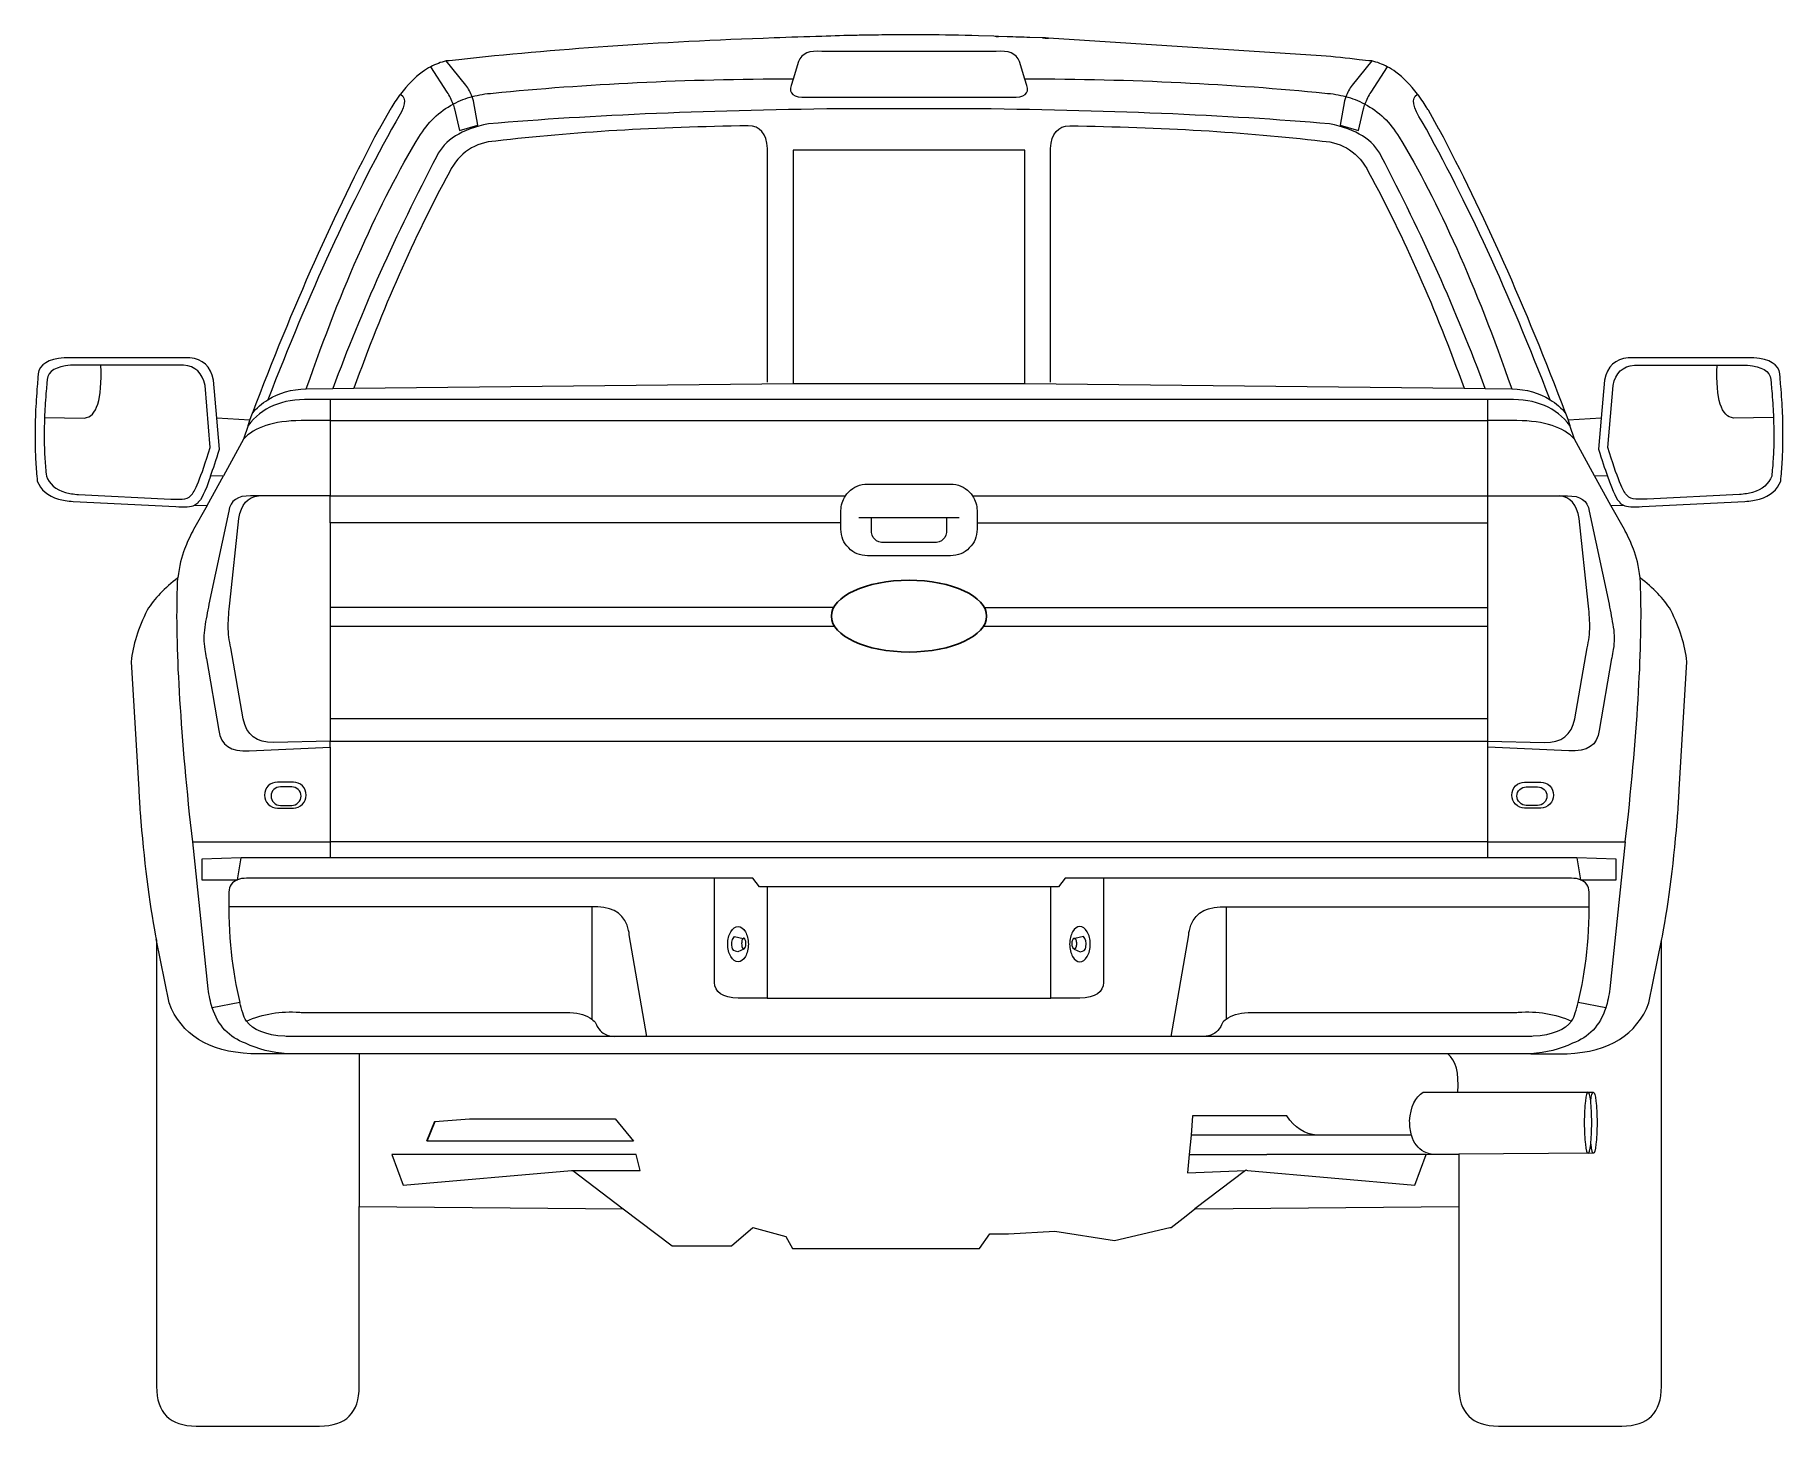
# Model space of a CAD drawing. Header units: metres. Extents: x -1211 to 1211, y 0 to 1928.
import ezdxf

# ---------------------------------------------------------------- set-up
doc = ezdxf.new("R2010")
doc.units = ezdxf.units.M
doc.layers.add('ceco.net 248', color=7, linetype='Continuous')

msp = doc.modelspace()

# ---------------------------------------------------------------- linework, layer by layer
msp.add_line((-657.1, 422.2), (-668.1, 394.8))
at = {"layer": 'ceco.net 248', "lineweight": 18}
for points in [[(160.3, 1445.2), (160.3, 1768.3), (-160.3, 1768.3), (-160.3, 1445.2)], [(-835.2, 1437.9), (-798.5, 1438.2)], [(-798.5, 1438.2), (-769.2, 1438.6)], [(-769.2, 1438.6), (-160.3, 1445.2)], [(-160.3, 1445.2), (160.3, 1445.2)], [(160.3, 1445.2), (769.2, 1438.6)], [(769.2, 1438.6), (798.5, 1438.2)], [(798.5, 1438.2), (835.2, 1437.9)], [(-802.2, 1423), (-802.2, 1393.7)], [(802.2, 1423), (-802.2, 1423)], [(802.2, 1393.7), (802.2, 1423)], [(-913.3, 1394.4), (-959.2, 1397)], [(-915.9, 1386.9), (-922.3, 1367.8)], [(-915.9, 1386.9), (-913.3, 1394.4)], [(-913.3, 1394.4), (-910.4, 1403.2)], [(-802.2, 1393.7), (-802.2, 1289.2)], [(-802.2, 1393.7), (802.2, 1393.7)], [(802.2, 1289.2), (802.2, 1393.7)], [(910.4, 1403.2), (913.3, 1394.4)], [(959.1, 1397), (913.3, 1394.4)], [(913.3, 1394.4), (915.9, 1386.9)], [(922.3, 1367.8), (915.9, 1386.9)], [(-922.3, 1367.8), (-950.2, 1317)], [(950.2, 1317), (922.3, 1367.8)], [(-972.5, 1276), (-950.2, 1317)], [(-950.2, 1317), (-967.8, 1316.7)], [(967.8, 1316.7), (950.2, 1317)], [(972.5, 1276), (950.2, 1317)], [(-802.2, 1289.2), (-901.4, 1289.2)], [(-802.2, 1252.1), (-802.2, 1289.2)], [(-802.2, 1289.2), (-88.2, 1289.2)], [(88.2, 1289.2), (802.2, 1289.2)], [(802.2, 1252.1), (802.2, 1289.2)], [(802.2, 1289.2), (901.4, 1289.2)], [(-990, 1276.3), (-972.5, 1276)], [(972.5, 1276), (990, 1276.3)], [(-802.2, 1252.1), (-802.2, 1134.6)], [(-94.3, 1252.1), (-802.2, 1252.1)], [(-52.1, 1258.7), (-69.5, 1258.7)], [(52.1, 1258.7), (-52.1, 1258.7)], [(69.5, 1258.7), (52.1, 1258.7)], [(94.3, 1252.1), (802.2, 1252.1)], [(802.2, 1134.6), (802.2, 1252.1)], [(-802.2, 1134.6), (-802.2, 1108.9)], [(-104.4, 1134.6), (-802.2, 1134.6)], [(104.3, 1134.6), (802.2, 1134.6)], [(802.2, 1108.9), (802.2, 1134.6)], [(-802.2, 1108.9), (-802.2, 980.4)], [(-802.2, 1108.9), (-103.5, 1108.9)], [(103.4, 1108.9), (802.2, 1108.9)], [(802.2, 980.4), (802.2, 1108.9)], [(-802.2, 980.4), (-802.2, 949.2)], [(802.2, 980.4), (-802.2, 980.4)], [(802.2, 949.2), (802.2, 980.4)], [(-802.2, 941.2), (-802.2, 949.2)], [(-802.2, 949.2), (802.2, 949.2)], [(802.2, 941.2), (802.2, 949.2)], [(-802.2, 941.2), (-802.2, 809.7)], [(802.2, 809.7), (802.2, 941.2)], [(-992.7, 809.7), (-802.2, 809.7)], [(-802.2, 809.7), (-802.2, 787.7)], [(802.2, 809.7), (-802.2, 809.7)], [(802.2, 787.7), (802.2, 809.7)], [(802.2, 809.7), (992.7, 809.7)], [(-925.6, 787.7), (-980.2, 785.9), (-980.2, 757.1), (-930.7, 757.1)], [(-930.7, 757.1), (-925.6, 787.7)], [(925.6, 787.7), (-925.6, 787.7)], [(930.7, 757.1), (980.2, 757.1), (980.2, 785.9), (925.6, 787.7)], [(925.6, 787.7), (930.7, 757.1)], [(-196.4, 747.2), (-207.4, 747.2), (-216.5, 759.3), (-269.7, 759.3)], [(269.7, 759.3), (216.6, 759.3), (207.4, 747.2), (196.4, 747.2)], [(-196.4, 747.2), (-196.4, 593)], [(196.4, 747.2), (-196.4, 747.2)], [(196.4, 593), (196.4, 747.2)], [(-439.7, 719.8), (-439.7, 564)], [(439.7, 719.8), (439.7, 564)], [(-229.7, 675.8), (-227.7, 675.5)], [(227.7, 675.5), (229.7, 675.8)], [(-927.4, 587.3), (-965.6, 579.8)], [(-196.4, 593), (196.4, 593)], [(965.6, 579.8), (927.4, 587.3)], [(-363.4, 540), (-408.3, 540)], [(363.4, 540), (-363.4, 540)], [(408.3, 540), (363.4, 540)], [(-761.9, 516), (-861.8, 516)], [(-761.9, 516), (-761.9, 304.5)], [(746.6, 516), (-761.9, 516)], [(861.8, 516), (746.6, 516)], [(760.4, 462.8), (941, 462.8)], [(941, 462.8), (948.3, 462.8)], [(-657.1, 422.2), (-609.3, 425.9), (-407.4, 425.9), (-381.6, 394.8), (-668.1, 394.8)], [(390.8, 403), (388.2, 376.2)], [(565.3, 403), (390.8, 403)], [(696.4, 403), (565.3, 403)], [(-494.9, 376.2), (-716.8, 376.6), (-701.2, 334.1), (-467.9, 354.2), (-465.9, 354.2)], [(-465.9, 354.2), (-372.4, 354.2), (-377.9, 376.2), (-494.9, 376.2)], [(388.2, 376.2), (385.8, 350.8), (466.3, 354.4)], [(388.2, 376.2), (494.9, 376.2)], [(467.5, 354.6), (469, 354), (701.2, 334.1), (716.7, 376.6), (712.9, 376.6)], [(494.9, 376.2), (496, 376.2)], [(712.9, 376.6), (496, 376.2)], [(716.7, 376.6), (723.7, 376.8)], [(723.7, 376.8), (761.9, 377)], [(948.3, 378.1), (761.9, 377)], [(761.9, 377), (761.9, 304.5)], [(-465.9, 354.2), (-395.9, 301)], [(466.3, 354.4), (395.9, 301), (397, 301)], [(467.5, 354.6), (466.3, 354.4)], [(-761.9, 304.5), (-395.9, 301)], [(-395.9, 301), (-328.4, 249.7), (-245.9, 249.7), (-216.5, 275.4), (-170.5, 262.6), (-161.3, 245.9), (97.5, 245.9), (112.2, 266.2), (137.9, 266.2), (202.2, 269.9), (284.8, 257.1), (361.6, 275)], [(361.6, 275), (363.2, 275.4), (384, 291.2)], [(384, 291.2), (395.9, 301)], [(397, 301), (761.9, 304.5)]]:
    msp.add_lwpolyline(points, dxfattribs=at)
at = {"layer": 'ceco.net 248'}
msp.add_ellipse((0, 1122.6), major_axis=(-107.6, 0), ratio=0.46243, dxfattribs=at)
at = {"layer": 'ceco.net 248', "lineweight": 18}
for points, knots in [([(120.8, 1926.2), (119.9, 1926.2), (118.8, 1926.2), (117.7, 1926.4), (117.7, 1926.4), (96.1, 1927.1), (96.1, 1927.1), (71.7, 1927.8), (47.5, 1928.2), (23.8, 1928.2), (21.8, 1928.2), (20, 1928.2), (18.2, 1928.2), (18.2, 1928.2), (-23.8, 1928.2), (-23.8, 1928.2), (-35.9, 1928.2), (-48.2, 1928), (-60.7, 1927.8), (-64.4, 1927.8), (-68, 1927.8), (-71.9, 1927.6), (-88, 1927.4), (-104.3, 1926.9), (-120.8, 1926.2), (-143.2, 1925.6), (-165.2, 1924.9), (-187, 1924), (-348.2, 1918.3), (-493.9, 1908.2), (-624, 1893.9), (-629.8, 1893.3), (-635.7, 1892.6), (-641.6, 1892.1)], [0, 0, 0, 0, 1, 1, 1, 2, 2, 2, 3, 3, 3, 4, 4, 4, 5, 5, 5, 6, 6, 6, 7, 7, 7, 8, 8, 8, 9, 9, 9, 10, 10, 10, 11, 11, 11, 11]), ([(123.8, 1926), (123.2, 1926.2), (122.5, 1926.2), (121.9, 1926.2), (121.6, 1926.2), (121.2, 1926.2), (120.8, 1926.2)], [0, 0, 0, 0, 1, 1, 1, 2, 2, 2, 2]), ([(185.2, 1924), (185.2, 1924), (167.4, 1924.7), (167.4, 1924.7), (157, 1925.1), (146.7, 1925.4), (136.2, 1925.6), (136.2, 1925.6), (123.8, 1926), (123.8, 1926)], [0, 0, 0, 0, 1, 1, 1, 2, 2, 2, 3, 3, 3, 3]), ([(185.2, 1924), (185.8, 1924), (186.5, 1924), (187, 1924), (189.2, 1923.8), (191.4, 1923.8), (193.4, 1923.8)], [0, 0, 0, 0, 1, 1, 1, 2, 2, 2, 2]), ([(641.6, 1892.1), (635.7, 1892.6), (629.8, 1893.3), (624, 1893.9), (606.7, 1895.9), (589.1, 1897.7), (571.3, 1899.4), (571.3, 1899.4), (193.4, 1923.8), (193.4, 1923.8)], [0, 0, 0, 0, 1, 1, 1, 2, 2, 2, 3, 3, 3, 3]), ([(-605.3, 1842.4), (-607.5, 1848.4), (-610.4, 1853.7), (-614.3, 1858.7), (-614.3, 1858.7), (-641.6, 1892.1), (-641.6, 1892.1)], [0, 0, 0, 0, 1, 1, 1, 2, 2, 2, 2]), ([(160.4, 1867.1), (160.4, 1867.1), (153.1, 1891.3), (153.1, 1891.3), (148.5, 1902.7), (137.7, 1907.3), (120.8, 1905.1), (120.8, 1905.1), (-120.8, 1905.1), (-120.8, 1905.1), (-137.7, 1907.3), (-148.5, 1902.7), (-153.1, 1891.3), (-153.1, 1891.3), (-160.4, 1867.1), (-160.4, 1867.1)], [0, 0, 0, 0, 1, 1, 1, 2, 2, 2, 3, 3, 3, 4, 4, 4, 5, 5, 5, 5]), ([(641.6, 1892.1), (641.6, 1892.1), (614.2, 1858.7), (614.2, 1858.7), (610.4, 1853.7), (607.5, 1848.4), (605.3, 1842.4)], [0, 0, 0, 0, 1, 1, 1, 2, 2, 2, 2]), ([(-662.7, 1884), (-666.7, 1882), (-670.7, 1879.4), (-674.6, 1876.7), (-685, 1869.1), (-695.1, 1858.9), (-704.8, 1846)], [0, 0, 0, 0, 1, 1, 1, 2, 2, 2, 2]), ([(-631.7, 1832.3), (-633.9, 1838), (-636.6, 1843.7), (-639.9, 1849.1), (-639.9, 1849.1), (-662.7, 1884), (-662.7, 1884)], [0, 0, 0, 0, 1, 1, 1, 2, 2, 2, 2]), ([(-160.4, 1867.1), (-309.9, 1866.6), (-448.5, 1860), (-576.3, 1847.1), (-586.6, 1846.4), (-596.3, 1844.7), (-605.3, 1842.4)], [0, 0, 0, 0, 1, 1, 1, 2, 2, 2, 2]), ([(-160.4, 1867.1), (-160.4, 1867.1), (-163.2, 1858.3), (-163.2, 1858.3), (-167, 1846.8), (-160.1, 1841.3), (-142.1, 1841.8), (-142.1, 1841.8), (142.1, 1841.8), (142.1, 1841.8), (160.1, 1841.3), (167, 1846.8), (163.2, 1858.3), (163.2, 1858.3), (160.4, 1867.1), (160.4, 1867.1)], [0, 0, 0, 0, 1, 1, 1, 2, 2, 2, 3, 3, 3, 4, 4, 4, 5, 5, 5, 5]), ([(605.3, 1842.4), (596.3, 1844.7), (586.6, 1846.4), (576.3, 1847.1), (448.5, 1860), (309.9, 1866.6), (160.4, 1867.1)], [0, 0, 0, 0, 1, 1, 1, 2, 2, 2, 2]), ([(662.7, 1884), (662.7, 1884), (639.9, 1849.1), (639.9, 1849.1), (636.6, 1843.7), (633.9, 1838), (631.7, 1832.3)], [0, 0, 0, 0, 1, 1, 1, 2, 2, 2, 2]), ([(704.8, 1846), (695.1, 1858.9), (685, 1869.1), (674.6, 1876.7), (670.7, 1879.4), (666.7, 1882), (662.7, 1884)], [0, 0, 0, 0, 1, 1, 1, 2, 2, 2, 2]), ([(-704.8, 1846), (-705.6, 1845.1), (-706.3, 1844.2), (-707, 1843.3), (-708.3, 1841.6), (-709.6, 1839.8), (-710.9, 1838), (-712.9, 1834.8), (-714.9, 1831.7), (-716.9, 1828.4), (-717.8, 1826.8), (-718.7, 1825.3), (-719.7, 1823.7), (-719.7, 1823.7), (-734.3, 1797.8), (-734.3, 1797.8), (-734.5, 1797.6), (-734.7, 1797.3), (-734.9, 1797.1), (-795.6, 1682.8), (-854.1, 1551.5), (-910.4, 1403.2)], [0, 0, 0, 0, 1, 1, 1, 2, 2, 2, 3, 3, 3, 4, 4, 4, 5, 5, 5, 6, 6, 6, 7, 7, 7, 7]), ([(-704.8, 1846), (-704.6, 1845.9), (-704.5, 1845.9), (-704.3, 1845.7), (-695.6, 1840.7), (-698, 1828.1), (-711.3, 1807.7), (-772.7, 1698.2), (-831.7, 1569.9), (-888.4, 1422.6)], [0, 0, 0, 0, 1, 1, 1, 2, 2, 2, 3, 3, 3, 3]), ([(-631.7, 1832.3), (-630.9, 1830.1), (-630.2, 1827.9), (-629.7, 1825.7), (-629.7, 1825.7), (-623.1, 1795.8), (-623.1, 1795.8), (-623.1, 1795.8), (-597.4, 1803.1), (-597.4, 1803.1), (-597.4, 1803.1), (-603.5, 1836.9), (-603.5, 1836.9), (-604, 1838.9), (-604.7, 1840.7), (-605.3, 1842.4)], [0, 0, 0, 0, 1, 1, 1, 2, 2, 2, 3, 3, 3, 4, 4, 4, 5, 5, 5, 5]), ([(605.3, 1842.4), (604.7, 1840.7), (604, 1838.9), (603.4, 1836.9), (603.4, 1836.9), (597.4, 1803.1), (597.4, 1803.1), (597.4, 1803.1), (623, 1795.8), (623, 1795.8), (623, 1795.8), (629.7, 1825.7), (629.7, 1825.7), (630.2, 1827.9), (630.9, 1830.1), (631.7, 1832.3)], [0, 0, 0, 0, 1, 1, 1, 2, 2, 2, 3, 3, 3, 4, 4, 4, 5, 5, 5, 5]), ([(888.4, 1422.6), (831.7, 1569.9), (772.7, 1698.2), (711.2, 1807.7), (698, 1828.1), (695.7, 1840.7), (704.3, 1845.7), (704.5, 1845.9), (704.7, 1845.9), (704.8, 1846)], [0, 0, 0, 0, 1, 1, 1, 2, 2, 2, 3, 3, 3, 3]), ([(910.4, 1403.2), (854.1, 1551.5), (795.6, 1682.8), (734.9, 1797.1), (734.7, 1797.3), (734.5, 1797.6), (734.4, 1797.8), (734.4, 1797.8), (719.7, 1823.7), (719.7, 1823.7), (718.8, 1825.3), (717.8, 1826.8), (716.9, 1828.4), (714.9, 1831.7), (712.9, 1834.8), (710.9, 1838), (709.6, 1839.8), (708.3, 1841.6), (707, 1843.3), (706.3, 1844.2), (705.6, 1845.1), (704.8, 1846)], [0, 0, 0, 0, 1, 1, 1, 2, 2, 2, 3, 3, 3, 4, 4, 4, 5, 5, 5, 6, 6, 6, 7, 7, 7, 7]), ([(-835.2, 1437.9), (-785.5, 1580.7), (-733.6, 1696.9), (-679.2, 1786.6), (-666.9, 1807), (-651.1, 1822.2), (-631.7, 1832.3)], [0, 0, 0, 0, 1, 1, 1, 2, 2, 2, 2]), ([(798.5, 1438.2), (758.9, 1545.2), (710.9, 1652.4), (654.4, 1760), (644, 1782.6), (620.1, 1797.4), (582.7, 1805), (440.4, 1817.1), (272.1, 1824), (77.7, 1826), (77.7, 1826), (-77.7, 1826), (-77.7, 1826), (-272.1, 1824), (-440.4, 1817.1), (-582.7, 1805), (-620.1, 1797.4), (-644, 1782.6), (-654.4, 1760), (-710.9, 1652.4), (-758.9, 1545.2), (-798.5, 1438.2)], [0, 0, 0, 0, 1, 1, 1, 2, 2, 2, 3, 3, 3, 4, 4, 4, 5, 5, 5, 6, 6, 6, 7, 7, 7, 7]), ([(631.7, 1832.3), (651.1, 1822.2), (666.9, 1807), (679.2, 1786.6), (733.6, 1696.9), (785.5, 1580.7), (835.2, 1437.9)], [0, 0, 0, 0, 1, 1, 1, 2, 2, 2, 2]), ([(-196.2, 1446.9), (-196.2, 1446.9), (-196.2, 1771), (-196.2, 1771), (-197.5, 1791.6), (-206.5, 1802), (-222.8, 1802.2), (-349.1, 1800.6), (-465.7, 1793.6), (-572.6, 1781.1), (-601.6, 1779.3), (-623.1, 1765), (-637, 1738), (-686, 1647.8), (-729.9, 1548.1), (-769.2, 1438.6)], [0, 0, 0, 0, 1, 1, 1, 2, 2, 2, 3, 3, 3, 4, 4, 4, 5, 5, 5, 5]), ([(196.2, 1446.9), (196.2, 1446.9), (196.2, 1771), (196.2, 1771), (197.5, 1791.6), (206.5, 1802), (222.8, 1802.2), (349.1, 1800.6), (465.7, 1793.6), (572.6, 1781.1), (601.6, 1779.3), (623, 1765), (637, 1738), (685.9, 1647.8), (729.9, 1548.1), (769.2, 1438.6)], [0, 0, 0, 0, 1, 1, 1, 2, 2, 2, 3, 3, 3, 4, 4, 4, 5, 5, 5, 5]), ([(-959.2, 1397), (-959.2, 1397), (-963.7, 1449.6), (-963.7, 1449.6), (-967.6, 1468.9), (-978.6, 1479.1), (-996.8, 1480.8), (-996.8, 1480.8), (-1162.1, 1480.8), (-1162.1, 1480.8), (-1168.2, 1480.8), (-1173.7, 1480.4), (-1178.6, 1479.7), (-1198.2, 1476.8), (-1207.8, 1467.9), (-1207.1, 1453.3), (-1207.4, 1449.2), (-1207.8, 1445.2), (-1208.1, 1441.4), (-1209.2, 1428.7), (-1210, 1416.2), (-1210.5, 1404.3), (-1211.1, 1390.6), (-1211.3, 1377.4), (-1211.1, 1364.7), (-1211.1, 1355), (-1210.7, 1345.5), (-1210.1, 1336.3), (-1209.6, 1327.3), (-1208.9, 1318.5), (-1208, 1309.9), (-1203.4, 1297.6), (-1193.7, 1289.4), (-1178.6, 1284.9), (-1172.8, 1283.3), (-1166, 1282.2), (-1158.5, 1281.7), (-1158.5, 1281.7), (-1016.2, 1274.5), (-1016.2, 1274.5), (-1003.9, 1273.6), (-995.1, 1274.3), (-990, 1276.3)], [0, 0, 0, 0, 1, 1, 1, 2, 2, 2, 3, 3, 3, 4, 4, 4, 5, 5, 5, 6, 6, 6, 7, 7, 7, 8, 8, 8, 9, 9, 9, 10, 10, 10, 11, 11, 11, 12, 12, 12, 13, 13, 13, 14, 14, 14, 14]), ([(990, 1276.3), (995.1, 1274.3), (1003.9, 1273.6), (1016.2, 1274.5), (1016.2, 1274.5), (1158.5, 1281.7), (1158.5, 1281.7), (1166, 1282.2), (1172.8, 1283.3), (1178.6, 1284.9), (1193.7, 1289.4), (1203.4, 1297.6), (1208, 1309.9), (1208.9, 1318.5), (1209.6, 1327.3), (1210.2, 1336.3), (1210.7, 1345.5), (1211.1, 1355), (1211.1, 1364.7), (1211.3, 1377.4), (1211.1, 1390.6), (1210.6, 1404.3), (1210, 1416.2), (1209.2, 1428.7), (1208.2, 1441.4), (1207.8, 1445.2), (1207.4, 1449.2), (1207.1, 1453.3), (1207.8, 1467.9), (1198.2, 1476.8), (1178.6, 1479.7), (1173.7, 1480.4), (1168.2, 1480.8), (1162.1, 1480.8), (1162.1, 1480.8), (996.7, 1480.8), (996.7, 1480.8), (978.6, 1479.1), (967.6, 1468.9), (963.7, 1449.6), (963.7, 1449.6), (959.1, 1397), (959.1, 1397)], [0, 0, 0, 0, 1, 1, 1, 2, 2, 2, 3, 3, 3, 4, 4, 4, 5, 5, 5, 6, 6, 6, 7, 7, 7, 8, 8, 8, 9, 9, 9, 10, 10, 10, 11, 11, 11, 12, 12, 12, 13, 13, 13, 14, 14, 14, 14]), ([(-1197.9, 1398.1), (-1198.4, 1386.9), (-1198.6, 1376.3), (-1198.4, 1366), (-1198.4, 1357.2), (-1198.1, 1348.6), (-1197.5, 1340.3), (-1197, 1332.3), (-1196.4, 1324.4), (-1195.5, 1316.7), (-1191.5, 1305.7), (-1182.7, 1298.2), (-1169.1, 1294.1), (-1163.8, 1292.6), (-1157.7, 1291.7), (-1150.9, 1291.2), (-1150.9, 1291.2), (-1022.9, 1284.8), (-1022.9, 1284.8), (-1006.3, 1283.7), (-996.9, 1285.5), (-994.9, 1290.5), (-990.3, 1292.8), (-981.3, 1314.8), (-968.3, 1356.5), (-968.3, 1356.5), (-975.6, 1442.5), (-975.6, 1442.5), (-979.1, 1459.7), (-989.1, 1469.1), (-1005.3, 1470.5), (-1005.3, 1470.5), (-1119.8, 1470.5), (-1119.8, 1470.5)], [0, 0, 0, 0, 1, 1, 1, 2, 2, 2, 3, 3, 3, 4, 4, 4, 5, 5, 5, 6, 6, 6, 7, 7, 7, 8, 8, 8, 9, 9, 9, 10, 10, 10, 11, 11, 11, 11]), ([(-1197.9, 1398.1), (-1197.9, 1398.1), (-1142.7, 1397.2), (-1142.7, 1397.2), (-1125.8, 1398.6), (-1118.1, 1423), (-1119.8, 1470.5)], [0, 0, 0, 0, 1, 1, 1, 2, 2, 2, 2]), ([(-1119.8, 1470.5), (-1119.8, 1470.5), (-1154.2, 1470.5), (-1154.2, 1470.5), (-1159.7, 1470.5), (-1164.7, 1470.2), (-1169.1, 1469.4), (-1186.9, 1466.8), (-1195.3, 1459), (-1194.8, 1445.7), (-1194.9, 1442.1), (-1195.3, 1438.4), (-1195.7, 1434.9), (-1196.6, 1423.4), (-1197.3, 1412.4), (-1197.9, 1401.6), (-1197.9, 1400.3), (-1197.9, 1399.2), (-1197.9, 1398.1)], [0, 0, 0, 0, 1, 1, 1, 2, 2, 2, 3, 3, 3, 4, 4, 4, 5, 5, 5, 6, 6, 6, 6]), ([(1197.9, 1398.1), (1198.4, 1386.9), (1198.6, 1376.3), (1198.4, 1366), (1198.4, 1357.2), (1198.1, 1348.6), (1197.5, 1340.3), (1197, 1332.3), (1196.4, 1324.4), (1195.5, 1316.7), (1191.4, 1305.7), (1182.7, 1298.2), (1169.1, 1294.1), (1163.8, 1292.6), (1157.7, 1291.7), (1150.9, 1291.2), (1150.9, 1291.2), (1022.9, 1284.8), (1022.9, 1284.8), (1006.3, 1283.7), (996.9, 1285.5), (994.9, 1290.5), (990.3, 1292.8), (981.3, 1314.8), (968.3, 1356.5), (968.3, 1356.5), (975.7, 1442.5), (975.7, 1442.5), (979.1, 1459.7), (989, 1469.1), (1005.4, 1470.5), (1005.4, 1470.5), (1119.8, 1470.5), (1119.8, 1470.5)], [0, 0, 0, 0, 1, 1, 1, 2, 2, 2, 3, 3, 3, 4, 4, 4, 5, 5, 5, 6, 6, 6, 7, 7, 7, 8, 8, 8, 9, 9, 9, 10, 10, 10, 11, 11, 11, 11]), ([(1197.9, 1398.1), (1197.9, 1398.1), (1142.7, 1397.2), (1142.7, 1397.2), (1125.8, 1398.6), (1118.1, 1423), (1119.8, 1470.5)], [0, 0, 0, 0, 1, 1, 1, 2, 2, 2, 2]), ([(1119.8, 1470.5), (1119.8, 1470.5), (1154.3, 1470.5), (1154.3, 1470.5), (1159.7, 1470.5), (1164.7, 1470.2), (1169.1, 1469.4), (1186.9, 1466.8), (1195.3, 1459), (1194.8, 1445.7), (1194.9, 1442.1), (1195.3, 1438.4), (1195.7, 1434.9), (1196.6, 1423.4), (1197.3, 1412.4), (1197.9, 1401.6), (1197.9, 1400.3), (1197.9, 1399.2), (1197.9, 1398.1)], [0, 0, 0, 0, 1, 1, 1, 2, 2, 2, 3, 3, 3, 4, 4, 4, 5, 5, 5, 6, 6, 6, 6]), ([(-802.2, 1423), (-802.2, 1423), (-830.8, 1423), (-830.8, 1423), (-868.8, 1423.6), (-897.2, 1411.7), (-915.9, 1386.9)], [0, 0, 0, 0, 1, 1, 1, 2, 2, 2, 2]), ([(915.9, 1386.9), (897.2, 1411.7), (868.8, 1423.6), (830.8, 1423), (830.8, 1423), (802.2, 1423), (802.2, 1423)], [0, 0, 0, 0, 1, 1, 1, 2, 2, 2, 2]), ([(-967.8, 1316.7), (-964.3, 1326.9), (-960.1, 1339.4), (-955.5, 1354.1), (-955.5, 1354.1), (-959.2, 1397), (-959.2, 1397)], [0, 0, 0, 0, 1, 1, 1, 2, 2, 2, 2]), ([(-802.2, 1393.7), (-802.2, 1393.7), (-842.5, 1393.7), (-842.5, 1393.7), (-880.9, 1393.3), (-907.4, 1384.7), (-922.3, 1367.8)], [0, 0, 0, 0, 1, 1, 1, 2, 2, 2, 2]), ([(922.3, 1367.8), (907.4, 1384.7), (880.8, 1393.3), (842.5, 1393.7), (842.5, 1393.7), (802.2, 1393.7), (802.2, 1393.7)], [0, 0, 0, 0, 1, 1, 1, 2, 2, 2, 2]), ([(959.1, 1397), (959.1, 1397), (955.5, 1354.1), (955.5, 1354.1), (960.1, 1339.4), (964.3, 1326.9), (967.8, 1316.7)], [0, 0, 0, 0, 1, 1, 1, 2, 2, 2, 2]), ([(-967.8, 1316.7), (-975.6, 1294.5), (-981.5, 1282.4), (-985, 1280.7), (-985.7, 1278.9), (-987.4, 1277.4), (-990, 1276.3)], [0, 0, 0, 0, 1, 1, 1, 2, 2, 2, 2]), ([(967.8, 1316.7), (975.7, 1294.5), (981.5, 1282.4), (985, 1280.7), (985.8, 1278.9), (987.4, 1277.4), (990, 1276.3)], [0, 0, 0, 0, 1, 1, 1, 2, 2, 2, 2]), ([(-901.4, 1289.2), (-901.4, 1289.2), (-912.4, 1289.2), (-912.4, 1289.2), (-930.4, 1289.9), (-940.5, 1282.8), (-942.6, 1267.9), (-942.6, 1267.9), (-970.1, 1139.2), (-970.1, 1139.2), (-972.3, 1128.4), (-974.4, 1117.7), (-976, 1107.1), (-977.6, 1097), (-977.6, 1086.9), (-976, 1076.5), (-975.5, 1072.6), (-974.7, 1068.8), (-973.8, 1064.9), (-973.8, 1064.6), (-973.8, 1064.2), (-973.6, 1063.8), (-973.6, 1063.8), (-956.4, 964.1), (-956.4, 964.1), (-954, 943.7), (-940.1, 934.4), (-914.2, 935.7), (-914.2, 935.7), (-802.2, 941.2), (-802.2, 941.2)], [0, 0, 0, 0, 1, 1, 1, 2, 2, 2, 3, 3, 3, 4, 4, 4, 5, 5, 5, 6, 6, 6, 7, 7, 7, 8, 8, 8, 9, 9, 9, 10, 10, 10, 10]), ([(-802.2, 949.2), (-802.2, 949.2), (-880.3, 947.4), (-880.3, 947.4), (-904.3, 946.8), (-918.3, 957.9), (-922.5, 980.4), (-922.5, 980.4), (-939.7, 1078.7), (-939.7, 1078.7), (-942.1, 1088.2), (-943.4, 1098.3), (-943.4, 1108.9), (-943.2, 1119), (-942.6, 1129.7), (-941.4, 1140.5), (-941.4, 1140.5), (-928.9, 1257.8), (-928.9, 1257.8), (-925.4, 1277.4), (-916.2, 1287.9), (-901.4, 1289.2)], [0, 0, 0, 0, 1, 1, 1, 2, 2, 2, 3, 3, 3, 4, 4, 4, 5, 5, 5, 6, 6, 6, 7, 7, 7, 7]), ([(-94.3, 1252.1), (-94.3, 1252.1), (-94.3, 1268.8), (-94.3, 1268.8), (-94.3, 1276.3), (-92.2, 1283.1), (-88.2, 1289.2)], [0, 0, 0, 0, 1, 1, 1, 2, 2, 2, 2]), ([(-88.2, 1289.2), (-86.9, 1291.2), (-85.2, 1293), (-83.6, 1294.9), (-76.5, 1302), (-67.7, 1305.5), (-57.6, 1305.5), (-57.6, 1305.5), (57.6, 1305.5), (57.6, 1305.5), (67.7, 1305.5), (76.5, 1302), (83.6, 1294.9), (85.3, 1293), (86.9, 1291.2), (88.2, 1289.2)], [0, 0, 0, 0, 1, 1, 1, 2, 2, 2, 3, 3, 3, 4, 4, 4, 5, 5, 5, 5]), ([(88.2, 1289.2), (92.2, 1283.1), (94.3, 1276.3), (94.3, 1268.8), (94.3, 1268.8), (94.3, 1252.1), (94.3, 1252.1)], [0, 0, 0, 0, 1, 1, 1, 2, 2, 2, 2]), ([(901.4, 1289.2), (901.4, 1289.2), (912.4, 1289.2), (912.4, 1289.2), (930.4, 1289.9), (940.5, 1282.8), (942.6, 1267.9), (942.6, 1267.9), (970.1, 1139.2), (970.1, 1139.2), (972.3, 1128.4), (974.3, 1117.7), (976, 1107.1), (977.7, 1097), (977.7, 1086.9), (976, 1076.5), (975.5, 1072.6), (974.7, 1068.8), (973.8, 1064.9), (973.8, 1064.6), (973.8, 1064.2), (973.6, 1063.8), (973.6, 1063.8), (956.4, 964.1), (956.4, 964.1), (954, 943.7), (940.1, 934.4), (914.2, 935.7), (914.2, 935.7), (802.2, 941.2), (802.2, 941.2)], [0, 0, 0, 0, 1, 1, 1, 2, 2, 2, 3, 3, 3, 4, 4, 4, 5, 5, 5, 6, 6, 6, 7, 7, 7, 8, 8, 8, 9, 9, 9, 10, 10, 10, 10]), ([(802.2, 949.2), (802.2, 949.2), (880.3, 947.4), (880.3, 947.4), (904.3, 946.8), (918.3, 957.9), (922.5, 980.4), (922.5, 980.4), (939.7, 1078.7), (939.7, 1078.7), (942.1, 1088.2), (943.4, 1098.3), (943.4, 1108.9), (943.2, 1119), (942.6, 1129.7), (941.4, 1140.5), (941.4, 1140.5), (928.9, 1257.8), (928.9, 1257.8), (925.4, 1277.4), (916.2, 1287.9), (901.4, 1289.2)], [0, 0, 0, 0, 1, 1, 1, 2, 2, 2, 3, 3, 3, 4, 4, 4, 5, 5, 5, 6, 6, 6, 7, 7, 7, 7]), ([(-972.5, 1276), (-972.5, 1276), (-991.4, 1242.8), (-991.4, 1242.8), (-992, 1241.9), (-992.3, 1241.1), (-992.5, 1240.6), (-997.1, 1232), (-1000.8, 1223.6), (-1003.9, 1215.6), (-1008.1, 1205.2), (-1011.2, 1192), (-1013.2, 1175.7)], [0, 0, 0, 0, 1, 1, 1, 2, 2, 2, 3, 3, 3, 4, 4, 4, 4]), ([(1013.2, 1175.7), (1011.2, 1192), (1008.1, 1205.2), (1003.9, 1215.6), (1000.8, 1223.6), (997.1, 1232), (992.5, 1240.6), (992.3, 1241.1), (992, 1241.9), (991.4, 1242.8), (991.4, 1242.8), (972.5, 1276), (972.5, 1276)], [0, 0, 0, 0, 1, 1, 1, 2, 2, 2, 3, 3, 3, 4, 4, 4, 4]), ([(94.3, 1252.1), (94.3, 1252.1), (94.3, 1243), (94.3, 1243), (94.3, 1232.9), (90.8, 1224.3), (83.6, 1217.1), (76.5, 1210), (67.7, 1206.3), (57.6, 1206.3), (57.6, 1206.3), (-57.6, 1206.3), (-57.6, 1206.3), (-67.7, 1206.3), (-76.5, 1210), (-83.6, 1217.1), (-90.8, 1224.3), (-94.3, 1232.9), (-94.3, 1243), (-94.3, 1243), (-94.3, 1252.1), (-94.3, 1252.1)], [0, 0, 0, 0, 1, 1, 1, 2, 2, 2, 3, 3, 3, 4, 4, 4, 5, 5, 5, 6, 6, 6, 7, 7, 7, 7]), ([(52.1, 1258.7), (52.1, 1258.7), (52.1, 1243), (52.1, 1243), (52.1, 1230.7), (46, 1224.6), (33.7, 1224.6), (33.7, 1224.6), (-33.7, 1224.6), (-33.7, 1224.6), (-46, 1224.6), (-52.1, 1230.7), (-52.1, 1243), (-52.1, 1243), (-52.1, 1258.7), (-52.1, 1258.7)], [0, 0, 0, 0, 1, 1, 1, 2, 2, 2, 3, 3, 3, 4, 4, 4, 5, 5, 5, 5]), ([(-1013.2, 1175.7), (-1031.6, 1161.7), (-1045.7, 1146.9), (-1055.6, 1130.9), (-1068.4, 1106), (-1075.8, 1082.2), (-1077.8, 1059.4), (-1077.8, 1059.4), (-1067.5, 882.3), (-1067.5, 882.3), (-1067, 871.5), (-1066.2, 860.8), (-1065.5, 850.4), (-1060.4, 784.4), (-1053.2, 727.2), (-1044, 678.8), (-1044, 678.8), (-1043.3, 675.3), (-1043.3, 675.3)], [0, 0, 0, 0, 1, 1, 1, 2, 2, 2, 3, 3, 3, 4, 4, 4, 5, 5, 5, 6, 6, 6, 6]), ([(-992.7, 809.7), (-992.7, 809.7), (-996.9, 848.2), (-996.9, 848.2), (-1011.8, 992.7), (-1017.1, 1101.8), (-1013.2, 1175.7)], [0, 0, 0, 0, 1, 1, 1, 2, 2, 2, 2]), ([(992.7, 809.7), (992.7, 809.7), (996.9, 848.2), (996.9, 848.2), (1011.8, 992.7), (1017.1, 1101.8), (1013.2, 1175.7)], [0, 0, 0, 0, 1, 1, 1, 2, 2, 2, 2]), ([(1043.3, 675.3), (1043.3, 675.3), (1044, 678.8), (1044, 678.8), (1053.2, 727.2), (1060.4, 784.4), (1065.5, 850.4), (1066.2, 860.8), (1067, 871.5), (1067.5, 882.3), (1067.5, 882.3), (1077.8, 1059.4), (1077.8, 1059.4), (1075.8, 1082.2), (1068.4, 1106), (1055.6, 1130.9), (1045.7, 1146.9), (1031.6, 1161.7), (1013.2, 1175.7)], [0, 0, 0, 0, 1, 1, 1, 2, 2, 2, 3, 3, 3, 4, 4, 4, 5, 5, 5, 6, 6, 6, 6]), ([(-853.2, 892.4), (-848.2, 892.4), (-844.2, 890.7), (-840.7, 887.3), (-837.2, 883.8), (-835.4, 879.6), (-835.4, 874.6), (-835.4, 874.6), (-835.4, 874.4), (-835.4, 874.4), (-835.4, 869.5), (-837.2, 865.4), (-840.7, 861.9), (-844.2, 858.5), (-848.2, 856.6), (-853.2, 856.6), (-853.2, 856.6), (-875.3, 856.6), (-875.3, 856.6), (-880.3, 856.6), (-884.5, 858.5), (-888, 861.9), (-891.5, 865.4), (-893.1, 869.5), (-893.1, 874.4), (-893.1, 874.4), (-893.1, 874.6), (-893.1, 874.6), (-893.1, 879.6), (-891.5, 883.8), (-888, 887.3), (-884.5, 890.7), (-880.3, 892.4), (-875.3, 892.4), (-875.3, 892.4), (-853.2, 892.4), (-853.2, 892.4), (-853.2, 892.4), (-853.2, 892.4), (-853.2, 892.4)], [0, 0, 0, 0, 1, 1, 1, 2, 2, 2, 3, 3, 3, 4, 4, 4, 5, 5, 5, 6, 6, 6, 7, 7, 7, 8, 8, 8, 9, 9, 9, 10, 10, 10, 11, 11, 11, 12, 12, 12, 13, 13, 13, 13]), ([(-855.4, 886), (-851.9, 886), (-848.8, 884.7), (-846.4, 882.3), (-843.8, 879.7), (-842.5, 876.6), (-842.5, 873.1), (-842.5, 869.7), (-843.8, 866.5), (-846.4, 864.2), (-848.8, 861.6), (-851.9, 860.3), (-855.4, 860.3), (-855.4, 860.3), (-871.1, 860.3), (-871.1, 860.3), (-874.6, 860.3), (-877.7, 861.6), (-880.3, 864.2), (-882.7, 866.5), (-884, 869.7), (-884, 873.1), (-884, 876.6), (-882.7, 879.7), (-880.3, 882.3), (-877.7, 884.7), (-874.6, 886), (-871.1, 886), (-871.1, 886), (-855.4, 886), (-855.4, 886), (-855.4, 886), (-855.4, 886), (-855.4, 886)], [0, 0, 0, 0, 1, 1, 1, 2, 2, 2, 3, 3, 3, 4, 4, 4, 5, 5, 5, 6, 6, 6, 7, 7, 7, 8, 8, 8, 9, 9, 9, 10, 10, 10, 11, 11, 11, 11]), ([(840.7, 887.3), (837.2, 883.8), (835.4, 879.6), (835.4, 874.6), (835.4, 874.6), (835.4, 874.4), (835.4, 874.4), (835.4, 869.5), (837.2, 865.4), (840.7, 861.9), (844.2, 858.5), (848.2, 856.6), (853.1, 856.6), (853.1, 856.6), (875.4, 856.6), (875.4, 856.6), (880.3, 856.6), (884.5, 858.5), (888, 861.9), (891.5, 865.4), (893.1, 869.5), (893.1, 874.4), (893.1, 874.4), (893.1, 874.6), (893.1, 874.6), (893.1, 879.6), (891.5, 883.8), (888, 887.3), (884.5, 890.7), (880.3, 892.4), (875.4, 892.4), (875.4, 892.4), (853.1, 892.4), (853.1, 892.4), (848.2, 892.4), (844.2, 890.7), (840.7, 887.3), (840.7, 887.3), (840.7, 887.3), (840.7, 887.3)], [0, 0, 0, 0, 1, 1, 1, 2, 2, 2, 3, 3, 3, 4, 4, 4, 5, 5, 5, 6, 6, 6, 7, 7, 7, 8, 8, 8, 9, 9, 9, 10, 10, 10, 11, 11, 11, 12, 12, 12, 13, 13, 13, 13]), ([(855.4, 860.3), (855.4, 860.3), (871.1, 860.3), (871.1, 860.3), (874.6, 860.3), (877.7, 861.6), (880.3, 864.2), (882.7, 866.5), (884, 869.7), (884, 873.1), (884, 876.6), (882.7, 879.7), (880.3, 882.3), (877.7, 884.7), (874.6, 886), (871.1, 886), (871.1, 886), (855.4, 886), (855.4, 886), (851.9, 886), (848.8, 884.7), (846.4, 882.3), (843.8, 879.7), (842.5, 876.6), (842.5, 873.1), (842.5, 869.7), (843.8, 866.5), (846.4, 864.2), (848.8, 861.6), (851.9, 860.3), (855.4, 860.3), (855.4, 860.3), (855.4, 860.3), (855.4, 860.3)], [0, 0, 0, 0, 1, 1, 1, 2, 2, 2, 3, 3, 3, 4, 4, 4, 5, 5, 5, 6, 6, 6, 7, 7, 7, 8, 8, 8, 9, 9, 9, 10, 10, 10, 11, 11, 11, 11]), ([(-965.6, 579.8), (-968.1, 587.7), (-970, 596.4), (-971.1, 606), (-971.1, 606), (-992.7, 809.7), (-992.7, 809.7)], [0, 0, 0, 0, 1, 1, 1, 2, 2, 2, 2]), ([(992.7, 809.7), (992.7, 809.7), (971.1, 606), (971.1, 606), (970, 596.4), (968.1, 587.7), (965.6, 579.8)], [0, 0, 0, 0, 1, 1, 1, 2, 2, 2, 2]), ([(-930.7, 757.1), (-938.1, 754.3), (-942.1, 748.6), (-942.6, 740), (-943.4, 680.4), (-938.2, 629.4), (-927.4, 587.3)], [0, 0, 0, 0, 1, 1, 1, 2, 2, 2, 2]), ([(-269.7, 759.3), (-269.7, 759.3), (-917.9, 759.3), (-917.9, 759.3), (-922.8, 759.3), (-927.2, 758.5), (-930.7, 757.1)], [0, 0, 0, 0, 1, 1, 1, 2, 2, 2, 2]), ([(-196.4, 593), (-196.4, 593), (-236.7, 593), (-236.7, 593), (-258.2, 593.9), (-269.2, 601.2), (-269.7, 615), (-269.7, 615), (-269.7, 759.3), (-269.7, 759.3)], [0, 0, 0, 0, 1, 1, 1, 2, 2, 2, 3, 3, 3, 3]), ([(269.7, 759.3), (269.7, 759.3), (269.7, 615), (269.7, 615), (269.2, 601.2), (258.2, 593.9), (236.7, 593), (236.7, 593), (196.4, 593), (196.4, 593)], [0, 0, 0, 0, 1, 1, 1, 2, 2, 2, 3, 3, 3, 3]), ([(930.7, 757.1), (927.2, 758.5), (922.8, 759.3), (917.9, 759.3), (917.9, 759.3), (269.7, 759.3), (269.7, 759.3)], [0, 0, 0, 0, 1, 1, 1, 2, 2, 2, 2]), ([(927.4, 587.3), (938.2, 629.4), (943.4, 680.4), (942.6, 740), (942.1, 748.6), (938.1, 754.3), (930.7, 757.1)], [0, 0, 0, 0, 1, 1, 1, 2, 2, 2, 2]), ([(-363.4, 540), (-363.4, 540), (-387.6, 680.8), (-387.6, 680.8), (-387.8, 683), (-388.2, 685), (-388.5, 687), (-393.1, 707.8), (-407.4, 718.6), (-431.3, 719.8), (-431.3, 719.8), (-942.7, 719.7), (-942.7, 719.7)], [0, 0, 0, 0, 1, 1, 1, 2, 2, 2, 3, 3, 3, 4, 4, 4, 4]), ([(363.4, 540), (363.4, 540), (387.6, 680.8), (387.6, 680.8), (387.8, 683), (388.2, 685), (388.5, 687), (393.1, 707.8), (407.4, 718.6), (431.3, 719.8), (431.3, 719.8), (942.7, 719.5), (942.7, 719.5)], [0, 0, 0, 0, 1, 1, 1, 2, 2, 2, 3, 3, 3, 4, 4, 4, 4]), ([(-251.2, 668), (-251.2, 661.2), (-249.8, 655.5), (-247, 650.7), (-244.2, 646), (-240.7, 643.6), (-236.9, 643.6), (-233, 643.6), (-229.6, 646), (-226.8, 650.7), (-224.1, 655.5), (-222.6, 661.2), (-222.6, 668), (-222.6, 674.7), (-224.1, 680.4), (-226.8, 685.2), (-229.6, 689.9), (-233, 692.3), (-236.9, 692.3), (-240.7, 692.3), (-244.2, 689.9), (-247, 685.2), (-249.8, 680.4), (-251.2, 674.7), (-251.2, 668), (-251.2, 668), (-251.2, 668), (-251.2, 668)], [0, 0, 0, 0, 1, 1, 1, 2, 2, 2, 3, 3, 3, 4, 4, 4, 5, 5, 5, 6, 6, 6, 7, 7, 7, 8, 8, 8, 9, 9, 9, 9]), ([(-229, 661.2), (-229, 661.2), (-237.1, 657.5), (-237.1, 657.5), (-242.2, 657.7), (-244.8, 659.9), (-245, 663.9), (-246.3, 670.7), (-245.2, 675.5), (-241.7, 678.6), (-241.7, 678.6), (-229.7, 675.8), (-229.7, 675.8)], [0, 0, 0, 0, 1, 1, 1, 2, 2, 2, 3, 3, 3, 4, 4, 4, 4]), ([(226.8, 685.2), (229.6, 689.9), (233, 692.3), (236.9, 692.3), (240.8, 692.3), (244.2, 689.9), (247, 685.2), (249.7, 680.4), (251.2, 674.7), (251.2, 668), (251.2, 661.2), (249.7, 655.5), (247, 650.7), (244.2, 646), (240.8, 643.6), (236.9, 643.6), (233, 643.6), (229.6, 646), (226.8, 650.7), (224.1, 655.5), (222.6, 661.2), (222.6, 668), (222.6, 674.7), (224.1, 680.4), (226.8, 685.2), (226.8, 685.2), (226.8, 685.2), (226.8, 685.2)], [0, 0, 0, 0, 1, 1, 1, 2, 2, 2, 3, 3, 3, 4, 4, 4, 5, 5, 5, 6, 6, 6, 7, 7, 7, 8, 8, 8, 9, 9, 9, 9]), ([(229, 661.2), (229, 661.2), (237.1, 657.5), (237.1, 657.5), (242.2, 657.7), (244.8, 659.9), (245, 663.9), (246.2, 670.7), (245.1, 675.5), (241.7, 678.6), (241.7, 678.6), (229.7, 675.8), (229.7, 675.8)], [0, 0, 0, 0, 1, 1, 1, 2, 2, 2, 3, 3, 3, 4, 4, 4, 4]), ([(-861.8, 516), (-861.8, 516), (-912.2, 516), (-912.2, 516), (-970.7, 518.9), (-1008.5, 542.4), (-1025.5, 586.5), (-1025.5, 586.5), (-1043.3, 675.3), (-1043.3, 675.3)], [0, 0, 0, 0, 1, 1, 1, 2, 2, 2, 3, 3, 3, 3]), ([(-1043.3, 675.3), (-1043.1, 674), (-1043, 672.9), (-1042.7, 671.8), (-1042.7, 671.8), (-1042.7, 55), (-1042.7, 55), (-1042.7, 18.3), (-1024.4, 0), (-987.7, 0), (-987.7, 0), (-816.9, 0), (-816.9, 0), (-780.2, 0), (-761.9, 18.3), (-761.9, 55), (-761.9, 55), (-761.9, 304.5), (-761.9, 304.5)], [0, 0, 0, 0, 1, 1, 1, 2, 2, 2, 3, 3, 3, 4, 4, 4, 5, 5, 5, 6, 6, 6, 6]), ([(-229.7, 675.8), (-230.3, 675.7), (-230.9, 674.9), (-231.2, 674), (-231.8, 672.5), (-231.9, 670.7), (-231.9, 668.7), (-231.9, 666.7), (-231.8, 664.8), (-231.2, 663.4), (-230.7, 661.9), (-229.9, 661.2), (-229, 661.2)], [0, 0, 0, 0, 1, 1, 1, 2, 2, 2, 3, 3, 3, 4, 4, 4, 4]), ([(-227.7, 675.5), (-228.1, 676), (-228.5, 676.2), (-229, 676.2), (-229.2, 676.2), (-229.6, 676), (-229.7, 675.8)], [0, 0, 0, 0, 1, 1, 1, 2, 2, 2, 2]), ([(-229, 661.2), (-228.1, 661.2), (-227.6, 661.9), (-227, 663.4), (-226.4, 664.8), (-226.1, 666.7), (-226.1, 668.7), (-226.1, 670.7), (-226.4, 672.5), (-227, 674), (-227.2, 674.5), (-227.6, 675.1), (-227.7, 675.5)], [0, 0, 0, 0, 1, 1, 1, 2, 2, 2, 3, 3, 3, 4, 4, 4, 4]), ([(229, 661.2), (228.1, 661.2), (227.6, 661.9), (227, 663.4), (226.4, 664.8), (226.1, 666.7), (226.1, 668.7), (226.1, 670.7), (226.4, 672.5), (227, 674), (227.2, 674.5), (227.6, 675.1), (227.7, 675.5)], [0, 0, 0, 0, 1, 1, 1, 2, 2, 2, 3, 3, 3, 4, 4, 4, 4]), ([(227.7, 675.5), (228.1, 676), (228.5, 676.2), (229, 676.2), (229.2, 676.2), (229.6, 676), (229.7, 675.8)], [0, 0, 0, 0, 1, 1, 1, 2, 2, 2, 2]), ([(229.7, 675.8), (230.3, 675.7), (230.8, 674.9), (231.2, 674), (231.8, 672.5), (232, 670.7), (232, 668.7), (232, 666.7), (231.8, 664.8), (231.2, 663.4), (230.7, 661.9), (229.9, 661.2), (229, 661.2)], [0, 0, 0, 0, 1, 1, 1, 2, 2, 2, 3, 3, 3, 4, 4, 4, 4]), ([(761.9, 304.5), (761.9, 304.5), (761.9, 55), (761.9, 55), (761.9, 18.3), (780.2, 0), (816.9, 0), (816.9, 0), (987.7, 0), (987.7, 0), (1024.4, 0), (1042.8, 18.3), (1042.8, 55), (1042.8, 55), (1042.8, 671.8), (1042.8, 671.8), (1042.9, 672.9), (1043.1, 674), (1043.3, 675.3)], [0, 0, 0, 0, 1, 1, 1, 2, 2, 2, 3, 3, 3, 4, 4, 4, 5, 5, 5, 6, 6, 6, 6]), ([(861.8, 516), (861.8, 516), (912.2, 516), (912.2, 516), (970.7, 518.9), (1008.5, 542.4), (1025.5, 586.5), (1025.5, 586.5), (1043.3, 675.3), (1043.3, 675.3)], [0, 0, 0, 0, 1, 1, 1, 2, 2, 2, 3, 3, 3, 3]), ([(-918.3, 561.4), (-920.6, 564.9), (-922.3, 568.6), (-923.4, 572.8), (-924.9, 577.6), (-926.1, 582.3), (-927.4, 587.3)], [0, 0, 0, 0, 1, 1, 1, 2, 2, 2, 2]), ([(918.3, 561.4), (920.6, 564.9), (922.3, 568.6), (923.4, 572.8), (924.8, 577.6), (926.1, 582.3), (927.4, 587.3)], [0, 0, 0, 0, 1, 1, 1, 2, 2, 2, 2]), ([(-861.8, 516), (-883.2, 517.4), (-902.5, 522.4), (-919.5, 530.6), (-942.1, 538.7), (-957.5, 555), (-965.6, 579.8)], [0, 0, 0, 0, 1, 1, 1, 2, 2, 2, 2]), ([(-918.3, 561.4), (-895.5, 571.3), (-871, 575.4), (-844.4, 573.5), (-842, 573.3), (-839.4, 573.2), (-837, 573), (-837, 573), (-469.8, 573), (-469.8, 573), (-456.7, 572.4), (-446.7, 569.3), (-439.7, 564)], [0, 0, 0, 0, 1, 1, 1, 2, 2, 2, 3, 3, 3, 4, 4, 4, 4]), ([(-408.3, 540), (-408.3, 540), (-861.2, 540), (-861.2, 540), (-862.5, 540), (-863.6, 540), (-864.9, 540.2), (-891.7, 541.8), (-909.4, 549), (-918.3, 561.4)], [0, 0, 0, 0, 1, 1, 1, 2, 2, 2, 3, 3, 3, 3]), ([(-439.7, 564), (-437.3, 562.3), (-435.5, 560.3), (-433.8, 557.9), (-432.9, 555.2), (-431.6, 552.6), (-430, 550.6), (-425.2, 544), (-418.1, 540.5), (-408.3, 540)], [0, 0, 0, 0, 1, 1, 1, 2, 2, 2, 3, 3, 3, 3]), ([(439.7, 564), (437.3, 562.3), (435.5, 560.3), (433.8, 557.9), (432.9, 555.2), (431.6, 552.6), (430, 550.6), (425.2, 544), (418.1, 540.5), (408.3, 540)], [0, 0, 0, 0, 1, 1, 1, 2, 2, 2, 3, 3, 3, 3]), ([(918.3, 561.4), (909.4, 549), (891.7, 541.8), (864.9, 540.2), (863.6, 540), (862.5, 540), (861.2, 540), (861.2, 540), (408.3, 540), (408.3, 540)], [0, 0, 0, 0, 1, 1, 1, 2, 2, 2, 3, 3, 3, 3]), ([(439.7, 564), (446.7, 569.3), (456.8, 572.4), (469.8, 573), (469.8, 573), (837, 573), (837, 573), (839.4, 573.2), (842, 573.3), (844.4, 573.5), (870.9, 575.4), (895.5, 571.3), (918.3, 561.4)], [0, 0, 0, 0, 1, 1, 1, 2, 2, 2, 3, 3, 3, 4, 4, 4, 4]), ([(965.6, 579.8), (957.5, 555), (942.1, 538.7), (919.5, 530.6), (902.5, 522.4), (883.2, 517.4), (861.8, 516)], [0, 0, 0, 0, 1, 1, 1, 2, 2, 2, 2]), ([(696.4, 403), (694.7, 408.7), (693.8, 415.5), (693.8, 423), (695.3, 442.8), (701.5, 456), (712.7, 462.8), (712.7, 462.8), (760.4, 462.8), (760.4, 462.8)], [0, 0, 0, 0, 1, 1, 1, 2, 2, 2, 3, 3, 3, 3]), ([(941, 462.8), (939.5, 462.8), (938.2, 458.7), (937.3, 450.5), (936.4, 442.3), (935.8, 432.2), (935.8, 420.4), (935.8, 408.7), (936.4, 398.8), (937.3, 390.5), (938.2, 382.3), (939.5, 378.1), (941, 378.1), (942.5, 378.1), (943.7, 382.3), (944.7, 390.5)], [0, 0, 0, 0, 1, 1, 1, 2, 2, 2, 3, 3, 3, 4, 4, 4, 5, 5, 5, 5]), ([(948.3, 462.8), (949.8, 462.8), (951.1, 458.7), (952, 450.5), (952.9, 442.3), (953.5, 432.2), (953.5, 420.4), (953.5, 408.7), (952.9, 398.8), (952, 390.5), (951.1, 382.3), (949.8, 378.1), (948.3, 378.1)], [0, 0, 0, 0, 1, 1, 1, 2, 2, 2, 3, 3, 3, 4, 4, 4, 4]), ([(944.7, 390.5), (945.6, 398.8), (946.1, 408.7), (946.1, 420.4), (946.1, 432.2), (945.6, 442.3), (944.7, 450.5)], [0, 0, 0, 0, 1, 1, 1, 2, 2, 2, 2]), ([(565.3, 403), (548.4, 404.7), (534.5, 413.5), (523.5, 429.8), (523.5, 429.8), (393.1, 429.8), (393.1, 429.8), (393.1, 429.8), (390.8, 403), (390.8, 403)], [0, 0, 0, 0, 1, 1, 1, 2, 2, 2, 3, 3, 3, 3]), ([(723.7, 376.8), (720.2, 377.5), (716.9, 378.6), (714, 380.1), (705.4, 384.5), (699.5, 392.2), (696.4, 403)], [0, 0, 0, 0, 1, 1, 1, 2, 2, 2, 2])]:
    msp.add_open_spline(points, degree=3, knots=knots, dxfattribs=at)
for points in [[(120.8, 1926.2), (121.8, 1926.2), (122.8, 1926.2), (123.8, 1926)], [(193.4, 1923.8), (190.7, 1924), (187.9, 1924), (185.2, 1924)], [(-641.6, 1892.1), (-648.7, 1890.4), (-655.9, 1887.8), (-662.7, 1884)], [(662.7, 1884), (655.9, 1887.8), (648.7, 1890.4), (641.6, 1892.1)], [(-605.3, 1842.4), (-614.6, 1840), (-623.4, 1836.5), (-631.7, 1832.3)], [(631.7, 1832.3), (623.4, 1836.5), (614.6, 1840), (605.3, 1842.4)], [(-888.4, 1422.6), (-873.5, 1432), (-855.9, 1437), (-835.2, 1437.9)], [(835.2, 1437.9), (855.9, 1437), (873.5, 1432), (888.4, 1422.6)], [(-910.4, 1403.2), (-904, 1411.1), (-896.6, 1417.5), (-888.4, 1422.6)], [(888.4, 1422.6), (896.6, 1417.5), (904, 1411.1), (910.4, 1403.2)], [(760.4, 462.8), (762.6, 489.6), (758, 507.4), (746.6, 516)], [(944.7, 450.5), (943.7, 458.7), (942.5, 462.8), (941, 462.8)], [(944.7, 450.5), (945.6, 458.7), (946.9, 462.8), (948.3, 462.8)], [(944.7, 390.5), (945.6, 382.3), (946.9, 378.1), (948.3, 378.1)]]:
    msp.add_open_spline(points, degree=3, dxfattribs=at)

doc.saveas('drawing.dxf')
